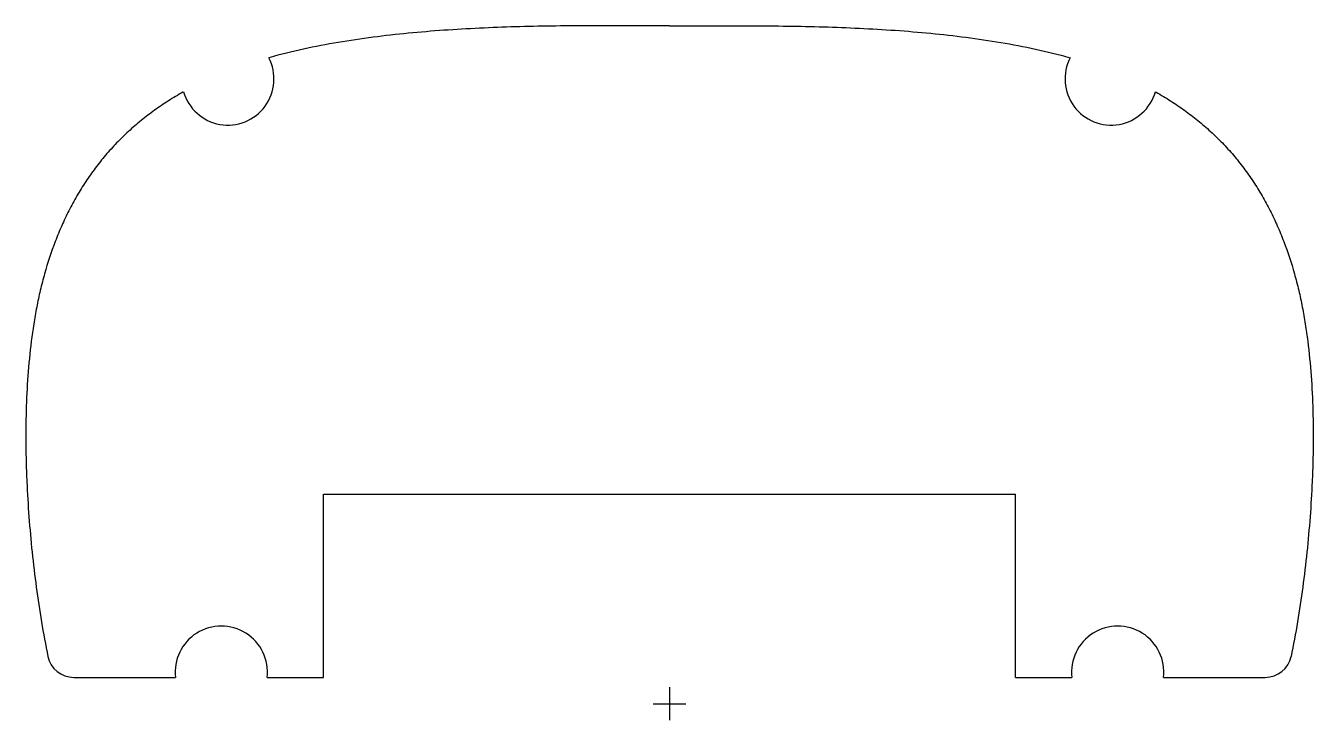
# Model space of a CAD drawing. Extents: x -98 to 98, y 1 to 106.
import ezdxf

# ---------------------------------------------------------------- set-up
doc = ezdxf.new("R2010")
doc.units = 0
doc.layers.add('MODELSKETCH_VISIBLE', color=7, linetype='CONTINUOUS')

msp = doc.modelspace()

# ---------------------------------------------------------------- linework, layer by layer
at = {"layer": 'MODELSKETCH_VISIBLE'}
for p, q in [((-52.5, 7.6), (-52.5, 35.39)), ((-52.5, 35.39), (52.5, 35.39)), ((52.5, 7.6), (52.5, 35.39)), ((-90.39, 7.6), (-74.95, 7.6)), ((-61.05, 7.6), (-52.5, 7.6)), ((0, 6.1), (0, 1.1)), ((52.5, 7.6), (61.05, 7.6)), ((74.95, 7.6), (90.39, 7.6)), ((-2.5, 3.6), (2.5, 3.6))]:
    msp.add_line(p, q, dxfattribs=at)
for centre, radius, start, end in [((-67, 98.39), 7, 196.3022, 27.3796), ((67, 98.39), 7, 152.6204, 343.6978), ((-68, 8.39), 7, 353.4924, 186.5076), ((68, 8.39), 7, 353.4924, 186.5076), ((-90.39, 11.6), 4, 191.6495, 270), ((90.39, 11.6), 4, 270, 348.3505)]:
    msp.add_arc(centre, radius, start, end, dxfattribs=at)
for points, knots in [([(0, 106.43), (-1.86, 106.43), (-5.55, 106.45), (-12.89, 106.47), (-22.01, 106.38), (-32.91, 105.94), (-41.88, 105.15), (-48.97, 104.17), (-54.23, 103.23), (-58.17, 102.32), (-60.33, 101.74), (-60.78, 101.61)], [0.58557184, 0.58557184, 0.58557184, 0.58557184, 0.59102915, 0.59648646, 0.60740108, 0.6183157, 0.62923032, 0.63468762, 0.64014493, 0.64560224, 0.64708504, 0.64708504, 0.64708504, 0.64708504]), ([(0, 106.43), (1.86, 106.43), (5.55, 106.45), (12.89, 106.47), (22.01, 106.38), (32.91, 105.94), (41.88, 105.15), (48.97, 104.17), (54.23, 103.23), (58.17, 102.32), (60.33, 101.74), (60.78, 101.61)], [0, 0, 0, 0, 0.00545731, 0.01091462, 0.02182924, 0.03274385, 0.04365847, 0.04911578, 0.05457309, 0.0600304, 0.0615132, 0.0615132, 0.0615132, 0.0615132]), ([(-73.72, 96.43), (-73.75, 96.41), (-74.53, 95.97), (-76.03, 95.08), (-78.15, 93.65), (-79.83, 92.36), (-81.13, 91.27), (-82.39, 90.15), (-83.89, 88.69), (-85.57, 86.83), (-87.13, 84.88), (-88.34, 83.17), (-89.25, 81.74), (-90.13, 80.28), (-91.14, 78.41), (-92.23, 76.11), (-93.53, 72.96), (-94.6, 69.7), (-95.47, 66.32), (-96.02, 63.77), (-96.47, 61.2), (-96.96, 57.74), (-97.38, 53.37), (-97.63, 48.06), (-97.67, 43.6), (-97.6, 40.02), (-97.47, 36.43), (-97.2, 31.95), (-96.72, 26.6), (-96.09, 21.28), (-95.3, 16), (-94.66, 12.52), (-94.3, 10.79)], [0.66185491, 0.66185491, 0.66185491, 0.66185491, 0.66197417, 0.66470282, 0.66743148, 0.67016013, 0.67152446, 0.67288879, 0.67561744, 0.67834609, 0.68107475, 0.6838034, 0.68516773, 0.68653206, 0.68926071, 0.69198937, 0.69471802, 0.70017533, 0.70290398, 0.70563264, 0.70836129, 0.71108995, 0.71654726, 0.72200457, 0.72746187, 0.73019053, 0.73291918, 0.73837649, 0.7438338, 0.74929111, 0.75474842, 0.76020573, 0.76020573, 0.76020573, 0.76020573]), ([(73.72, 96.43), (73.75, 96.41), (74.53, 95.97), (76.03, 95.08), (78.15, 93.65), (79.83, 92.36), (81.13, 91.27), (82.39, 90.15), (83.89, 88.69), (85.57, 86.83), (87.13, 84.88), (88.34, 83.17), (89.25, 81.74), (90.13, 80.28), (91.14, 78.41), (92.23, 76.11), (93.53, 72.96), (94.6, 69.7), (95.47, 66.32), (96.02, 63.77), (96.47, 61.2), (96.96, 57.74), (97.38, 53.37), (97.63, 48.06), (97.67, 43.6), (97.6, 40.02), (97.47, 36.43), (97.2, 31.95), (96.72, 26.6), (96.09, 21.28), (95.3, 16), (94.66, 12.52), (94.3, 10.79)], [0.07628307, 0.07628307, 0.07628307, 0.07628307, 0.07640232, 0.07913098, 0.08185963, 0.08458829, 0.08595261, 0.08731694, 0.0900456, 0.09277425, 0.0955029, 0.09823156, 0.09959589, 0.10096021, 0.10368887, 0.10641752, 0.10914618, 0.11460349, 0.11733214, 0.12006079, 0.12278945, 0.1255181, 0.13097541, 0.13643272, 0.14189003, 0.14461868, 0.14734734, 0.15280465, 0.15826196, 0.16371927, 0.16917657, 0.17463388, 0.17463388, 0.17463388, 0.17463388])]:
    msp.add_open_spline(points, degree=3, knots=knots, dxfattribs=at)

doc.saveas('drawing.dxf')
